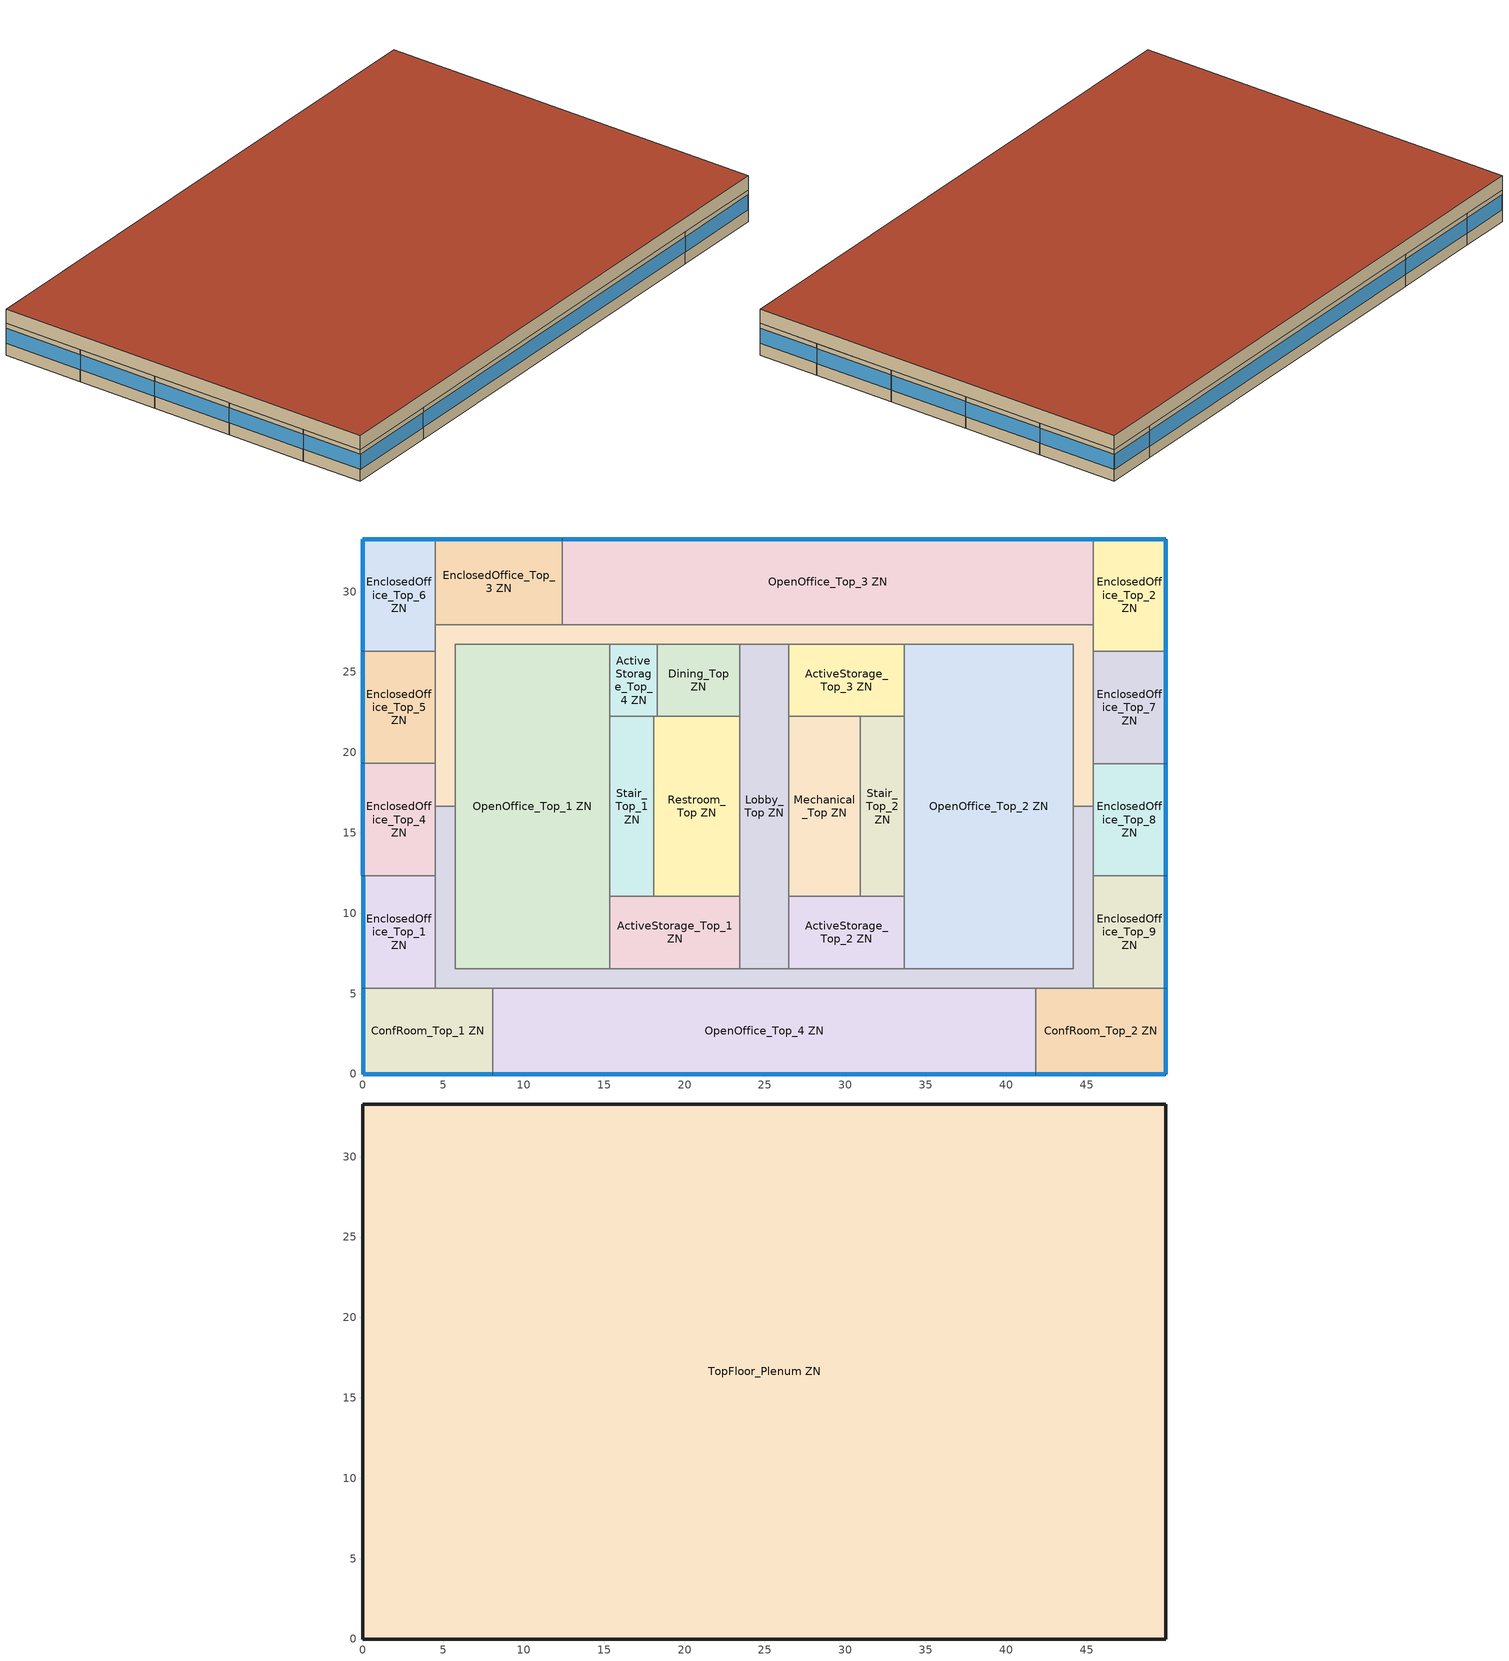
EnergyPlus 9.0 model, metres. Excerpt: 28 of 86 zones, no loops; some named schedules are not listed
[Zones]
ActiveStorage_Top_1 ZN
 floor to MidFloor_Plenum ZN (int_slab_floor): 23.43,11.04 23.43,6.56 15.35,6.56 15.35,11.04 z7.92
 wall to Restroom_Top ZN (int_wall): 23.43,11.04 18.1,11.04 z7.92:10.67
 wall to OpenOffice_Top_1 ZN (int_wall): 15.35,11.04 15.35,6.56 z7.92:10.67
 wall to Corridor_Top_1 ZN (int_wall): 15.35,6.56 23.43,6.56 z7.92:10.67
 wall to Lobby_Top ZN (int_wall): 23.43,6.56 23.43,11.04 z7.92:10.67
 wall to Stair_Top_1 ZN (int_wall): 18.1,11.04 15.35,11.04 z7.92:10.67
 ceiling to TopFloor_Plenum ZN (DropCeiling): 15.35,11.04 15.35,6.56 23.43,6.56 23.43,11.04 z10.67
ActiveStorage_Top_2 ZN
 floor to MidFloor_Plenum ZN (int_slab_floor): 33.67,11.04 33.67,6.56 26.48,6.56 26.48,11.04 z7.92
 wall to Lobby_Top ZN (int_wall): 26.48,11.04 26.48,6.56 z7.92:10.67
 wall to Mechanical_Top ZN (int_wall): 30.93,11.04 26.48,11.04 z7.92:10.67
 wall to Corridor_Top_1 ZN (int_wall): 26.48,6.56 33.67,6.56 z7.92:10.67
 wall to OpenOffice_Top_2 ZN (int_wall): 33.67,6.56 33.67,11.04 z7.92:10.67
 wall to Stair_Top_2 ZN (int_wall): 33.67,11.04 30.93,11.04 z7.92:10.67
 ceiling to TopFloor_Plenum ZN (DropCeiling): 26.48,11.04 26.48,6.56 33.67,6.56 33.67,11.04 z10.67
ActiveStorage_Top_3 ZN
 floor to MidFloor_Plenum ZN (int_slab_floor): 33.67,26.71 33.67,22.23 26.48,22.23 26.48,26.71 z7.92
 wall to Stair_Top_2 ZN (int_wall): 30.93,22.23 33.67,22.23 z7.92:10.67
 wall to Mechanical_Top ZN (int_wall): 26.48,22.23 30.93,22.23 z7.92:10.67
 wall to Lobby_Top ZN (int_wall): 26.48,26.71 26.48,22.23 z7.92:10.67
 wall to Corridor_Top_2 ZN (int_wall): 33.67,26.71 26.48,26.71 z7.92:10.67
 wall to OpenOffice_Top_2 ZN (int_wall): 33.67,22.23 33.67,26.71 z7.92:10.67
 ceiling to TopFloor_Plenum ZN (DropCeiling): 26.48,26.71 26.48,22.23 33.67,22.23 33.67,26.71 z10.67
ActiveStorage_Top_4 ZN
 floor to MidFloor_Plenum ZN (int_slab_floor): 18.31,26.71 18.31,22.23 15.35,22.23 15.35,26.71 z7.92
 wall to Dining_Top ZN (int_wall): 18.31,22.23 18.31,26.71 z7.92:10.67
 wall to Restroom_Top ZN (int_wall): 18.1,22.23 18.31,22.23 z7.92:10.67
 wall to OpenOffice_Top_1 ZN (int_wall): 15.35,26.71 15.35,22.23 z7.92:10.67
 wall to Corridor_Top_2 ZN (int_wall): 18.31,26.71 15.35,26.71 z7.92:10.67
 wall to Stair_Top_1 ZN (int_wall): 15.35,22.23 18.1,22.23 z7.92:10.67
 ceiling to TopFloor_Plenum ZN (DropCeiling): 15.35,26.71 15.35,22.23 18.31,22.23 18.31,26.71 z10.67
ConfRoom_Top_1 ZN
 floor to MidFloor_Plenum ZN (int_slab_floor): 8.07,5.34 8.07,0 0,0 0,5.34 z7.92
 wall outside (nonres_ext_wall): 0,5.34 0,0 8.07,0 z7.92:10.67
 wall to Corridor_Top_1 ZN (int_wall): 8.07,5.34 4.5,5.34 z7.92:10.67
 wall to OpenOffice_Top_4 ZN (int_wall): 8.07,0 8.07,5.34 z7.92:10.67
 wall to EnclosedOffice_Top_1 ZN (int_wall): 4.5,5.34 0,5.34 z7.92:10.67
 window (Window_U_0.57_SHGC_0.39): 0.03,0 8.04,0 z8.95:10.26; 0,5.32 0,0.03 z8.95:10.27
 ceiling to TopFloor_Plenum ZN (DropCeiling): 0,5.34 0,0 8.07,0 8.07,5.34 z10.67
ConfRoom_Top_2 ZN
 floor to MidFloor_Plenum ZN (int_slab_floor): 49.91,5.34 49.91,0 41.84,0 41.84,5.34 z7.92
 wall outside (nonres_ext_wall): 41.84,0 49.91,0 49.91,5.34 z7.92:10.67
 wall to Corridor_Top_1 ZN (int_wall): 45.41,5.34 41.84,5.34 z7.92:10.67
 wall to OpenOffice_Top_4 ZN (int_wall): 41.84,5.34 41.84,0 z7.92:10.67
 wall to EnclosedOffice_Top_9 ZN (int_wall): 49.91,5.34 45.41,5.34 z7.92:10.67
 window (Window_U_0.57_SHGC_0.39): 49.91,0.03 49.91,5.32 z8.95:10.27; 41.87,0 49.89,0 z8.95:10.26
 ceiling to TopFloor_Plenum ZN (DropCeiling): 41.84,5.34 41.84,0 49.91,0 49.91,5.34 z10.67
Corridor_Top_1 ZN
 floor to MidFloor_Plenum ZN (int_slab_floor): 45.41,16.64 45.41,5.34 4.5,5.34 4.5,16.64 5.72,16.64 5.72,6.56 44.19,6.56 44.19,16.64 z7.92
 wall to Lobby_Top ZN (int_wall): 26.48,6.56 23.43,6.56 z7.92:10.67
 wall to OpenOffice_Top_1 ZN (int_wall): 15.35,6.56 5.72,6.56 5.72,16.64 z7.92:10.67
 wall to OpenOffice_Top_4 ZN (int_wall): 8.07,5.34 16.57,5.34 33.34,5.34 41.84,5.34 z7.92:10.67
 wall to Corridor_Top_2 ZN (int_wall): 5.72,16.64 4.5,16.64 / 45.41,16.64 44.19,16.64 z7.92:10.67
 wall to OpenOffice_Top_2 ZN (int_wall): 44.19,16.64 44.19,6.56 33.67,6.56 z7.92:10.67
 wall to EnclosedOffice_Top_9 ZN (int_wall): 45.41,5.34 45.41,12.32 z7.92:10.67
 wall to EnclosedOffice_Top_1 ZN (int_wall): 4.5,16.64 4.5,12.33 4.5,5.34 z7.92:10.67
 wall to EnclosedOffice_Top_8 ZN (int_wall): 45.41,12.32 45.41,16.64 z7.92:10.67
 ceiling to TopFloor_Plenum ZN (DropCeiling): 4.5,16.64 4.5,5.34 45.41,5.34 45.41,16.64 44.19,16.64 44.19,6.56 5.72,6.56 5.72,16.64 z10.67
Corridor_Top_2 ZN
 floor to MidFloor_Plenum ZN (int_slab_floor): 45.41,27.93 45.41,16.64 44.19,16.64 44.19,26.71 5.72,26.71 5.72,16.64 4.5,16.64 4.5,27.93 z7.92
 wall to EnclosedOffice_Top_4 ZN (int_wall): 4.5,27.93 4.5,26.29 4.5,19.32 4.5,16.64 z7.92:10.67
 wall to EnclosedOffice_Top_3 ZN (int_wall): 12.39,27.93 10.08,27.93 4.5,27.93 z7.92:10.67
 wall to EnclosedOffice_Top_8 ZN (int_wall): 45.41,16.64 45.41,19.3 z7.92:10.67
 wall to Dining_Top ZN (int_wall): 18.31,26.71 23.43,26.71 z7.92:10.67
 wall to OpenOffice_Top_2 ZN (int_wall): 33.67,26.71 44.19,26.71 44.19,16.64 z7.92:10.67
 wall to OpenOffice_Top_1 ZN (int_wall): 5.72,16.64 5.72,26.71 15.35,26.71 z7.92:10.67
 wall to Lobby_Top ZN (int_wall): 23.43,26.71 26.48,26.71 z7.92:10.67
 wall to OpenOffice_Top_3 ZN (int_wall): 45.41,27.93 12.39,27.93 z7.92:10.67
 wall to EnclosedOffice_Top_7 ZN (int_wall): 45.41,19.3 45.41,26.28 z7.92:10.67
 wall to EnclosedOffice_Top_2 ZN (int_wall): 45.41,26.28 45.41,27.93 z7.92:10.67
 ceiling to TopFloor_Plenum ZN (DropCeiling): 4.5,27.93 4.5,16.64 5.72,16.64 5.72,26.71 44.19,26.71 44.19,16.64 45.41,16.64 45.41,27.93 z10.67
Dining_Top ZN
 floor to MidFloor_Plenum ZN (int_slab_floor): 23.43,26.71 23.43,22.23 18.31,22.23 18.31,26.71 z7.92
 wall to Restroom_Top ZN (int_wall): 18.31,22.23 23.43,22.23 z7.92:10.67
 wall to Lobby_Top ZN (int_wall): 23.43,22.23 23.43,26.71 z7.92:10.67
 ceiling to TopFloor_Plenum ZN (DropCeiling): 18.31,26.71 18.31,22.23 23.43,22.23 23.43,26.71 z10.67
EnclosedOffice_Top_6 ZN
 floor to MidFloor_Plenum ZN (int_slab_floor): 4.5,33.27 4.5,26.29 0,26.29 0,33.27 z7.92
 wall outside (nonres_ext_wall): 4.5,33.27 0,33.27 0,26.29 z7.92:10.67
 wall to EnclosedOffice_Top_3 ZN (int_wall): 4.5,27.93 4.5,33.27 z7.92:10.67
 wall to EnclosedOffice_Top_5 ZN (int_wall): 0,26.29 4.5,26.29 z7.92:10.67
 window (Window_U_0.57_SHGC_0.39): 4.48,33.27 0.03,33.27 z8.95:10.27; 0,33.25 0,26.32 z8.95:10.26
 ceiling to TopFloor_Plenum ZN (DropCeiling): 0,33.27 0,26.29 4.5,26.29 4.5,33.27 z10.67
EnclosedOffice_Top_4 ZN
 floor to MidFloor_Plenum ZN (int_slab_floor): 4.5,19.31 4.5,12.33 0,12.33 0,19.31 z7.92
 wall outside (nonres_ext_wall): 0,19.31 0,12.33 z7.92:10.67
 wall to EnclosedOffice_Top_5 ZN (int_wall): 4.5,19.31 0,19.31 z7.92:10.67
 wall to EnclosedOffice_Top_1 ZN (int_wall): 0,12.33 4.5,12.33 z7.92:10.67
 window (Window_U_0.57_SHGC_0.39): 0,19.28 0,12.36 z8.95:10.26
 ceiling to TopFloor_Plenum ZN (DropCeiling): 0,19.31 0,12.33 4.5,12.33 4.5,19.31 z10.67
EnclosedOffice_Top_1 ZN
 floor to MidFloor_Plenum ZN (int_slab_floor): 4.5,12.33 4.5,5.34 0,5.34 0,12.33 z7.92
 wall outside (nonres_ext_wall): 0,12.33 0,5.34 z7.92:10.67
 window (Window_U_0.57_SHGC_0.39): 0,12.3 0,5.37 z8.94:10.25
 ceiling to TopFloor_Plenum ZN (DropCeiling): 0,12.33 0,5.34 4.5,5.34 4.5,12.33 z10.67
EnclosedOffice_Top_2 ZN
 floor to MidFloor_Plenum ZN (int_slab_floor): 49.91,33.27 49.91,26.28 45.41,26.28 45.41,33.27 z7.92
 wall outside (nonres_ext_wall): 49.91,26.28 49.91,33.27 45.41,33.27 z7.92:10.67
 wall to OpenOffice_Top_3 ZN (int_wall): 45.41,33.27 45.41,27.93 z7.92:10.67
 wall to EnclosedOffice_Top_7 ZN (int_wall): 45.41,26.28 49.91,26.28 z7.92:10.67
 window (Window_U_0.57_SHGC_0.39): 49.89,33.27 45.43,33.27 z8.95:10.27; 49.91,26.31 49.91,33.23 z8.95:10.26
 ceiling to TopFloor_Plenum ZN (DropCeiling): 45.41,33.27 45.41,26.28 49.91,26.28 49.91,33.27 z10.67
EnclosedOffice_Top_8 ZN
 floor to MidFloor_Plenum ZN (int_slab_floor): 49.91,19.3 49.91,12.32 45.41,12.32 45.41,19.3 z7.92
 wall outside (nonres_ext_wall): 49.91,12.32 49.91,19.3 z7.92:10.67
 wall to EnclosedOffice_Top_9 ZN (int_wall): 45.41,12.32 49.91,12.32 z7.92:10.67
 wall to EnclosedOffice_Top_7 ZN (int_wall): 49.91,19.3 45.41,19.3 z7.92:10.67
 window (Window_U_0.57_SHGC_0.39): 49.91,12.35 49.91,19.27 z8.95:10.26
 ceiling to TopFloor_Plenum ZN (DropCeiling): 45.41,19.3 45.41,12.32 49.91,12.32 49.91,19.3 z10.67
EnclosedOffice_Top_9 ZN
 floor to MidFloor_Plenum ZN (int_slab_floor): 49.91,12.32 49.91,5.34 45.41,5.34 45.41,12.32 z7.92
 wall outside (nonres_ext_wall): 49.91,5.34 49.91,12.32 z7.92:10.67
 window (Window_U_0.57_SHGC_0.39): 49.91,5.37 49.91,12.29 z8.95:10.26
 ceiling to TopFloor_Plenum ZN (DropCeiling): 45.41,12.32 45.41,5.34 49.91,5.34 49.91,12.32 z10.67
EnclosedOffice_Top_3 ZN
 floor to MidFloor_Plenum ZN (int_slab_floor): 12.39,33.27 12.39,27.93 4.5,27.93 4.5,33.27 z7.92
 wall outside (nonres_ext_wall): 12.39,33.27 4.5,33.27 z7.92:10.67
 wall to OpenOffice_Top_3 ZN (int_wall): 12.39,27.93 12.39,33.27 z7.92:10.67
 window (Window_U_0.57_SHGC_0.39): 12.37,33.27 4.53,33.27 z8.95:10.26
 ceiling to TopFloor_Plenum ZN (DropCeiling): 4.5,33.27 4.5,27.93 12.39,27.93 12.39,33.27 z10.67
Lobby_Top ZN
 floor to MidFloor_Plenum ZN (int_slab_floor): 26.48,26.71 26.48,6.56 23.43,6.56 23.43,26.71 z7.92
 wall to Restroom_Top ZN (int_wall): 23.43,22.23 23.43,11.04 z7.92:10.67
 wall to Mechanical_Top ZN (int_wall): 26.48,11.04 26.48,22.23 z7.92:10.67
 ceiling to TopFloor_Plenum ZN (DropCeiling): 23.43,26.71 23.43,6.56 26.48,6.56 26.48,26.71 z10.67
Mechanical_Top ZN
 floor to MidFloor_Plenum ZN (int_slab_floor): 30.93,22.23 30.93,11.04 26.48,11.04 26.48,22.23 z7.92
 wall to Stair_Top_2 ZN (int_wall): 30.93,11.04 30.93,22.23 z7.92:10.67
 ceiling to TopFloor_Plenum ZN (DropCeiling): 26.48,22.23 26.48,11.04 30.93,11.04 30.93,22.23 z10.67
OpenOffice_Top_1 ZN
 floor to MidFloor_Plenum ZN (int_slab_floor): 15.35,26.71 15.35,6.56 5.72,6.56 5.72,26.71 z7.92
 wall to Stair_Top_1 ZN (int_wall): 15.35,11.04 15.35,22.23 z7.92:10.67
 ceiling to TopFloor_Plenum ZN (DropCeiling): 5.72,26.71 5.72,6.56 15.35,6.56 15.35,26.71 z10.67
OpenOffice_Top_2 ZN
 floor to MidFloor_Plenum ZN (int_slab_floor): 44.19,26.71 44.19,6.56 33.67,6.56 33.67,26.71 z7.92
 wall to Stair_Top_2 ZN (int_wall): 33.67,22.23 33.67,11.04 z7.92:10.67
 ceiling to TopFloor_Plenum ZN (DropCeiling): 33.67,26.71 33.67,6.56 44.19,6.56 44.19,26.71 z10.67
OpenOffice_Top_3 ZN
 floor to MidFloor_Plenum ZN (int_slab_floor): 45.41,33.27 45.41,27.93 12.39,27.93 12.39,33.27 z7.92
 wall outside (nonres_ext_wall): 45.41,33.27 12.39,33.27 z7.92:10.67
 window (Window_U_0.57_SHGC_0.39): 45.38,33.27 12.42,33.27 z8.95:10.26
 ceiling to TopFloor_Plenum ZN (DropCeiling): 12.39,33.27 12.39,27.93 45.41,27.93 45.41,33.27 z10.67
OpenOffice_Top_4 ZN
 floor to MidFloor_Plenum ZN (int_slab_floor): 41.84,5.34 41.84,0 8.07,0 8.07,5.34 z7.92
 wall outside (nonres_ext_wall): 8.07,0 41.84,0 z7.92:10.67
 window (Window_U_0.57_SHGC_0.39): 8.09,0 41.82,0 z8.95:10.26
 ceiling to TopFloor_Plenum ZN (DropCeiling): 8.07,5.34 8.07,0 41.84,0 41.84,5.34 z10.67
Restroom_Top ZN
 floor to MidFloor_Plenum ZN (int_slab_floor): 23.43,22.23 23.43,11.04 18.1,11.04 18.1,22.23 z7.92
 wall to Stair_Top_1 ZN (int_wall): 18.1,22.23 18.1,11.04 z7.92:10.67
 ceiling to TopFloor_Plenum ZN (DropCeiling): 18.1,22.23 18.1,11.04 23.43,11.04 23.43,22.23 z10.67
Stair_Top_1 ZN
 floor to MidFloor_Plenum ZN (int_slab_floor): 18.1,22.23 18.1,11.04 15.35,11.04 15.35,22.23 z7.92
 ceiling to TopFloor_Plenum ZN (DropCeiling): 15.35,22.23 15.35,11.04 18.1,11.04 18.1,22.23 z10.67
Stair_Top_2 ZN
 floor to MidFloor_Plenum ZN (int_slab_floor): 33.67,22.23 33.67,11.04 30.93,11.04 30.93,22.23 z7.92
 ceiling to TopFloor_Plenum ZN (DropCeiling): 30.93,22.23 30.93,11.04 33.67,11.04 33.67,22.23 z10.67
EnclosedOffice_Top_5 ZN
 floor to MidFloor_Plenum ZN (int_slab_floor): 4.5,26.29 4.5,19.31 0,19.31 0,26.29 z7.92
 wall outside (nonres_ext_wall): 0,26.29 0,19.31 z7.92:10.67
 window (Window_U_0.57_SHGC_0.39): 0,26.27 0,19.35 z8.95:10.26
 ceiling to TopFloor_Plenum ZN (DropCeiling): 0,26.29 0,19.31 4.5,19.31 4.5,26.29 z10.67
EnclosedOffice_Top_7 ZN
 floor to MidFloor_Plenum ZN (int_slab_floor): 49.91,26.28 49.91,19.3 45.41,19.3 45.41,26.28 z7.92
 wall outside (nonres_ext_wall): 49.91,19.3 49.91,26.28 z7.92:10.67
 window (Window_U_0.57_SHGC_0.39): 49.91,19.33 49.91,26.25 z8.95:10.26
 ceiling to TopFloor_Plenum ZN (DropCeiling): 45.41,26.28 45.41,19.3 49.91,19.3 49.91,26.28 z10.67
TopFloor_Plenum ZN
 wall outside (nonres_ext_wall): 0,33.27 0,0 49.91,0 49.91,33.27 0,33.27 z10.67:11.89
 roof outside (nonres_roof): 0,33.27 0,0 49.91,0 49.91,33.27 z11.89
[Building]
OfficeMedium: North Axis {deg}=0; Terrain=City; Loads Convergence Tolerance Value=0.04; Temperature Convergence Tolerance Value {deltaC}=0.2; Solar Distribution=FullInteriorAndExterior; Maximum Number of Warmup Days=25; Minimum Number of Warmup Days=6
[Site:Location]
Site:Location=Albuquerque.Intl.Sunport_NM_USA WMO=723650; Latitude {N+ S-}=35.04; Longitude {W- E+}=-106.62; Time Zone Relative to GMT {GMT+/-}=-7; Elevation {m}=1620
[SizingPeriod:DesignDay] Day of Month=21; Dry-Bulb Temperature Range Modifier Type=DefaultMultipliers; Humidity Condition Type=Wetbulb; Barometric Pressure {Pa}=83318; Rain {Yes/No}=No; Snow on ground {Yes/No}=No; Daylight Savings Time Indicator=No
Name | Month | Day Type | Maximum Dry-Bulb Temperature {C} | Daily Dry-Bulb Temperature Range {C} | Wetbulb at Maximum Dry-Bulb {C} | Wind Speed {m/s} design conditions vs. traditional 6.71 m/s (15 mph) | Wind Direction {Degrees; N=0, S=180} | Solar Model Indicator | Clearness {0.0 to 1.1} | Wind Speed {m/s} design conditions vs. traditional 3.35 m/s (7mph) | ASHRAE Clear Sky Optical Depth for Beam Irradiance (taub) | ASHRAE Clear Sky Optical Depth for Diffuse Irradiance (taud)
Albuquerque.Intl.Sunport_NM_USA Ann Htg 99.6% Condns DB | 12 | WinterDesignDay | -7.9 | 0 | -7.9 | 3.2 | 0 | ASHRAEClearSky | 0
Albuquerque.Intl.Sunport_NM_USA Ann Clg .4% Condns DB=>MWB | 7 | SummerDesignDay | 35.1 | 13.5 | 15.7 |  | 220 | ASHRAETau |  | 4.4 | 0.463 | 1.887
[Site:WaterMainsTemperature]
Calculation Method=Correlation; Annual average outdoor air temperature {C}=13.6333; Maximum difference in monthly average outdoor air temperatures {C}=23.5
[Site:GroundTemperature:FCfactorMethod]
January Ground Temperature {C}=13.7; February Ground Temperature {C}=7; March Ground Temperature {C}=2.1; April Ground Temperature {C}=2.6; May Ground Temperature {C}=4.3; June Ground Temperature {C}=8.8; July Ground Temperature {C}=13.9; August Ground Temperature {C}=17.8; September Ground Temperature {C}=23.2; October Ground Temperature {C}=25.6; November Ground Temperature {C}=24.1; December Ground Temperature {C}=20.5
[Material:NoMass]
CP02 CARPET PAD: VeryRough, 0.21648, 0.9, 0.7, 0.8
Nonres_Roof_Insulation: MediumSmooth, 2.59864, 0.9, 0.7, 0.7
Nonres_Exterior_Wall_Insulation: MediumSmooth, 1.03652, 0.9, 0.7, 0.7
[Construction]
InteriorFurnishings: Std Wood 6inch
DropCeiling: AC02 Acoustic Ceiling
int_wall: G01 13mm gypsum board, G01 13mm gypsum board
int_slab_floor: 100mm Normalweight concrete floor, CP02 CARPET PAD
nonres_roof: F13 Built-up roofing, Nonres_Roof_Insulation, F08 Metal surface
nonres_ext_wall: F07 25mm stucco, G01 16mm gypsum board, Nonres_Exterior_Wall_Insulation, G01 16mm gypsum board
Window_U_0.57_SHGC_0.39: Glazing Layer
[Material]
Name | Roughness | Thickness {m} | Conductivity {W/m-K} | Density {kg/m3} | Specific Heat {J/kg-K} | Thermal Absorptance | Solar Absorptance | Visible Absorptance | Absorptance:Thermal | Absorptance:Solar | Absorptance:Visible
Std Wood 6inch | MediumSmooth | 0.15 | 0.12 | 540 | 1210 | 0.9 | 0.7 | 0.7
AC02 Acoustic Ceiling | MediumSmooth | 0.0127 | 0.057 | 288 | 1339 | 0.9 | 0.7 | 0.2
F07 25mm stucco | Smooth | 0.0254 | 0.72 | 1856 | 840 | 0.9 | 0.7 | 0.7
F08 Metal surface | Smooth | 0.0008 | 45.28 | 7824 | 500
F13 Built-up roofing | Rough | 0.0095 | 0.16 | 1120 | 1460 |  |  |  | 0.9 | 0.7
G01 13mm gypsum board | Smooth | 0.0127 | 0.16 | 800 | 1090 |  |  |  | 0.9 | 0.7 | 0.5
G01 16mm gypsum board | MediumSmooth | 0.0159 | 0.16 | 800 | 1090
100mm Normalweight concrete floor | MediumRough | 0.1016 | 2.31 | 2322 | 832
[WindowMaterial:SimpleGlazingSystem]
Glazing Layer: U-Factor {W/m2-K}=3.23661; Solar Heat Gain Coefficient=0.39; Visible Transmittance=0.39
[Zone]
ActiveStorage_Top_1 ZN; ActiveStorage_Top_2 ZN; ActiveStorage_Top_3 ZN; ActiveStorage_Top_4 ZN; ConfRoom_Top_1 ZN; ConfRoom_Top_2 ZN; Corridor_Top_1 ZN; Corridor_Top_2 ZN; Dining_Top ZN; EnclosedOffice_Top_1 ZN; EnclosedOffice_Top_2 ZN; EnclosedOffice_Top_3 ZN; Lobby_Top ZN; Mechanical_Top ZN; OpenOffice_Top_1 ZN; OpenOffice_Top_2 ZN; OpenOffice_Top_3 ZN; OpenOffice_Top_4 ZN; Restroom_Top ZN; Stair_Top_1 ZN; Stair_Top_2 ZN: 
TopFloor_Plenum ZN: Part of Total Floor Area=No
EnclosedOffice_Top_6 ZN; EnclosedOffice_Top_5 ZN; EnclosedOffice_Top_4 ZN; EnclosedOffice_Top_9 ZN; EnclosedOffice_Top_8 ZN; EnclosedOffice_Top_7 ZN: Multiplier=1
[InternalMass] Construction=InteriorFurnishings
Name | Zone | Surface Area {m2}
ActiveStorage_Top_1 Mass | ActiveStorage_Top_1 ZN | 72.3705
ActiveStorage_Top_2 Mass | ActiveStorage_Top_2 ZN | 64.4479
ActiveStorage_Top_3 Mass | ActiveStorage_Top_3 ZN | 64.4479
ActiveStorage_Top_4 Mass | ActiveStorage_Top_4 ZN | 26.4846
ConfRoom_Top_1 Mass | ConfRoom_Top_1 ZN | 86.211
ConfRoom_Top_2 Mass | ConfRoom_Top_2 ZN | 86.211
Corridor_Top_1 Mass | Corridor_Top_1 ZN | 148.881
Corridor_Top_2 Mass | Corridor_Top_2 ZN | 148.881
Dining_Top Mass | Dining_Top ZN | 45.8859
EnclosedOffice_Top_1 Mass | EnclosedOffice_Top_1 ZN | 62.8993
EnclosedOffice_Top_2 Mass | EnclosedOffice_Top_2 ZN | 62.8993
EnclosedOffice_Top_3 Mass | EnclosedOffice_Top_3 ZN | 84.2524
Lobby_Top Mass | Lobby_Top ZN | 122.855
Mechanical_Top Mass | Mechanical_Top ZN | 99.6165
OpenOffice_Top_1 Mass | OpenOffice_Top_1 ZN | 388.208
OpenOffice_Top_2 Mass | OpenOffice_Top_2 ZN | 423.848
OpenOffice_Top_3 Mass | OpenOffice_Top_3 ZN | 352.626
OpenOffice_Top_4 Mass | OpenOffice_Top_4 ZN | 360.821
Restroom_Top Mass | Restroom_Top ZN | 119.412
Stair_Top_1 Mass | Stair_Top_1 ZN | 61.4118
Stair_Top_2 Mass | Stair_Top_2 ZN | 61.4118
EnclosedOffice_Top_4 Mass | EnclosedOffice_Top_4 ZN | 62.8993
EnclosedOffice_Top_5 Mass | EnclosedOffice_Top_5 ZN | 62.8993
EnclosedOffice_Top_6 Mass | EnclosedOffice_Top_6 ZN | 62.8993
EnclosedOffice_Top_7 Mass | EnclosedOffice_Top_7 ZN | 62.8993
EnclosedOffice_Top_8 Mass | EnclosedOffice_Top_8 ZN | 62.8993
EnclosedOffice_Top_9 Mass | EnclosedOffice_Top_9 ZN | 62.8993
[People]
EnclosedOffice_Top_1 ZN People: EnclosedOffice_Top_1 ZN, EnclosedOffice_Top_1 ZN Occupancy Schedule, People, 2, 0.3, AUTOCALCULATE, ACTIVITY_SCH, No, ZoneAveraged, WORK_EFF_SCH, CLOTHING_SCH, CLOTHING_SCH, AIR_VELO_SCH
EnclosedOffice_Top_2 ZN People: EnclosedOffice_Top_2 ZN, EnclosedOffice_Top_2 ZN Occupancy Schedule, People, 2, 0.3, AUTOCALCULATE, ACTIVITY_SCH, No, ZoneAveraged, WORK_EFF_SCH, CLOTHING_SCH, CLOTHING_SCH, AIR_VELO_SCH
EnclosedOffice_Top_3 ZN People: EnclosedOffice_Top_3 ZN, EnclosedOffice_Top_3 ZN Occupancy Schedule, People, 2, 0.3, AUTOCALCULATE, ACTIVITY_SCH, No, ZoneAveraged, WORK_EFF_SCH, CLOTHING_SCH, CLOTHING_SCH, AIR_VELO_SCH
EnclosedOffice_Top_4 ZN People: EnclosedOffice_Top_4 ZN, EnclosedOffice_Top_4 ZN Occupancy Schedule, People, 2, 0.3, AUTOCALCULATE, ACTIVITY_SCH, No, ZoneAveraged, WORK_EFF_SCH, CLOTHING_SCH, CLOTHING_SCH, AIR_VELO_SCH
EnclosedOffice_Top_5 ZN People: EnclosedOffice_Top_5 ZN, EnclosedOffice_Top_5 ZN Occupancy Schedule, People, 2, 0.3, AUTOCALCULATE, ACTIVITY_SCH, No, ZoneAveraged, WORK_EFF_SCH, CLOTHING_SCH, CLOTHING_SCH, AIR_VELO_SCH
EnclosedOffice_Top_6 ZN People: EnclosedOffice_Top_6 ZN, EnclosedOffice_Top_6 ZN Occupancy Schedule, People, 2, 0.3, AUTOCALCULATE, ACTIVITY_SCH, No, ZoneAveraged, WORK_EFF_SCH, CLOTHING_SCH, CLOTHING_SCH, AIR_VELO_SCH
EnclosedOffice_Top_7 ZN People: EnclosedOffice_Top_7 ZN, EnclosedOffice_Top_7 ZN Occupancy Schedule, People, 2, 0.3, AUTOCALCULATE, ACTIVITY_SCH, No, ZoneAveraged, WORK_EFF_SCH, CLOTHING_SCH, CLOTHING_SCH, AIR_VELO_SCH
EnclosedOffice_Top_8 ZN People: EnclosedOffice_Top_8 ZN, EnclosedOffice_Top_8 ZN Occupancy Schedule, People, 2, 0.3, AUTOCALCULATE, ACTIVITY_SCH, No, ZoneAveraged, WORK_EFF_SCH, CLOTHING_SCH, CLOTHING_SCH, AIR_VELO_SCH
EnclosedOffice_Top_9 ZN People: EnclosedOffice_Top_9 ZN, EnclosedOffice_Top_9 ZN Occupancy Schedule, People, 2, 0.3, AUTOCALCULATE, ACTIVITY_SCH, No, ZoneAveraged, WORK_EFF_SCH, CLOTHING_SCH, CLOTHING_SCH, AIR_VELO_SCH
ConfRoom_Top_1 ZN People: ConfRoom_Top_1 ZN, ConfRoom_Top_1 ZN Occupancy Schedule, People, 23, 0.3, AUTOCALCULATE, ACTIVITY_SCH, No, ZoneAveraged, WORK_EFF_SCH, CLOTHING_SCH, CLOTHING_SCH, AIR_VELO_SCH
ConfRoom_Top_2 ZN People: ConfRoom_Top_2 ZN, ConfRoom_Top_2 ZN Occupancy Schedule, People, 23, 0.3, AUTOCALCULATE, ACTIVITY_SCH, No, ZoneAveraged, WORK_EFF_SCH, CLOTHING_SCH, CLOTHING_SCH, AIR_VELO_SCH
Dining_Top ZN People: Dining_Top ZN, Dining_Top ZN Occupancy Schedule, People, 12, 0.3, AUTOCALCULATE, ACTIVITY_SCH, No, ZoneAveraged, WORK_EFF_SCH, CLOTHING_SCH, CLOTHING_SCH, AIR_VELO_SCH
Lobby_Top ZN People: Lobby_Top ZN, Lobby_Top ZN Occupancy Schedule, People, 7, 0.3, AUTOCALCULATE, ACTIVITY_SCH, No, ZoneAveraged, WORK_EFF_SCH, CLOTHING_SCH, CLOTHING_SCH, AIR_VELO_SCH
OpenOffice_Top_1 ZN People: OpenOffice_Top_1 ZN, OpenOffice_Top_1 ZN Occupancy Schedule, People, 10, 0.3, AUTOCALCULATE, ACTIVITY_SCH, No, ZoneAveraged, WORK_EFF_SCH, CLOTHING_SCH, CLOTHING_SCH, AIR_VELO_SCH
OpenOffice_Top_2 ZN People: OpenOffice_Top_2 ZN, OpenOffice_Top_2 ZN Occupancy Schedule, People, 11, 0.3, AUTOCALCULATE, ACTIVITY_SCH, No, ZoneAveraged, WORK_EFF_SCH, CLOTHING_SCH, CLOTHING_SCH, AIR_VELO_SCH
OpenOffice_Top_3 ZN People: OpenOffice_Top_3 ZN, OpenOffice_Top_3 ZN Occupancy Schedule, People, 9, 0.3, AUTOCALCULATE, ACTIVITY_SCH, No, ZoneAveraged, WORK_EFF_SCH, CLOTHING_SCH, CLOTHING_SCH, AIR_VELO_SCH
OpenOffice_Top_4 ZN People: OpenOffice_Top_4 ZN, OpenOffice_Top_4 ZN Occupancy Schedule, People, 10, 0.3, AUTOCALCULATE, ACTIVITY_SCH, No, ZoneAveraged, WORK_EFF_SCH, CLOTHING_SCH, CLOTHING_SCH, AIR_VELO_SCH
[Lights] Schedule=BLDG_LIGHT_SCH; Design Level Calculation Method=Watts/Area; Watts per Zone Floor Area {W/m2}=10.7639; Return Air Fraction=0; Fraction Radiant=0.7; Fraction Visible=0.2; Fraction Replaceable=1; Return Air Fraction Calculated from Plenum Temperature=No
Name | Zone or ZoneList
ActiveStorage_Top_1 ZN_Lights | ActiveStorage_Top_1 ZN
ActiveStorage_Top_2 ZN_Lights | ActiveStorage_Top_2 ZN
ActiveStorage_Top_3 ZN_Lights | ActiveStorage_Top_3 ZN
ActiveStorage_Top_4 ZN_Lights | ActiveStorage_Top_4 ZN
ConfRoom_Top_1 ZN_Lights | ConfRoom_Top_1 ZN
ConfRoom_Top_2 ZN_Lights | ConfRoom_Top_2 ZN
Corridor_Top_1 ZN_Lights | Corridor_Top_1 ZN
Corridor_Top_2 ZN_Lights | Corridor_Top_2 ZN
Dining_Top ZN_Lights | Dining_Top ZN
EnclosedOffice_Top_1 ZN_Lights | EnclosedOffice_Top_1 ZN
EnclosedOffice_Top_2 ZN_Lights | EnclosedOffice_Top_2 ZN
EnclosedOffice_Top_3 ZN_Lights | EnclosedOffice_Top_3 ZN
Lobby_Top ZN_Lights | Lobby_Top ZN
Mechanical_Top ZN_Lights | Mechanical_Top ZN
OpenOffice_Top_1 ZN_Lights | OpenOffice_Top_1 ZN
OpenOffice_Top_2 ZN_Lights | OpenOffice_Top_2 ZN
OpenOffice_Top_3 ZN_Lights | OpenOffice_Top_3 ZN
OpenOffice_Top_4 ZN_Lights | OpenOffice_Top_4 ZN
Restroom_Top ZN_Lights | Restroom_Top ZN
Stair_Top_1 ZN_Lights | Stair_Top_1 ZN
Stair_Top_2 ZN_Lights | Stair_Top_2 ZN
EnclosedOffice_Top_6 ZN_Lights | EnclosedOffice_Top_6 ZN
EnclosedOffice_Top_5 ZN_Lights | EnclosedOffice_Top_5 ZN
EnclosedOffice_Top_4 ZN_Lights | EnclosedOffice_Top_4 ZN
EnclosedOffice_Top_9 ZN_Lights | EnclosedOffice_Top_9 ZN
EnclosedOffice_Top_8 ZN_Lights | EnclosedOffice_Top_8 ZN
EnclosedOffice_Top_7 ZN_Lights | EnclosedOffice_Top_7 ZN
[ZoneInfiltration:DesignFlowRate] Design Flow Rate Calculation Method=Flow/ExteriorArea; Constant Term Coefficient=0; Temperature Term Coefficient=0; Velocity Term Coefficient=0.224; Velocity Squared Term Coefficient=0
Name | Zone or ZoneList | Schedule | Flow per Exterior Surface Area {m3/s-m2}
ConfRoom_Top_1 Infiltration | ConfRoom_Top_1 ZN | INFIL_SCH_PNNL | 0.00102413
ConfRoom_Top_2 Infiltration | ConfRoom_Top_2 ZN | INFIL_SCH_PNNL | 0.00102413
EnclosedOffice_Top_1 Infiltration | EnclosedOffice_Top_1 ZN | INFIL_SCH_PNNL | 0.00102413
EnclosedOffice_Top_2 Infiltration | EnclosedOffice_Top_2 ZN | INFIL_SCH_PNNL | 0.00102413
EnclosedOffice_Top_3 Infiltration | EnclosedOffice_Top_3 ZN | INFIL_SCH_PNNL | 0.00102413
OpenOffice_Top_3 Infiltration | OpenOffice_Top_3 ZN | INFIL_SCH_PNNL | 0.00102413
OpenOffice_Top_4 Infiltration | OpenOffice_Top_4 ZN | INFIL_SCH_PNNL | 0.00102413
TopFloor_Plenum Infiltration | TopFloor_Plenum ZN | ALWAYS_ON | 6.19256e-05
EnclosedOffice_Top_4 Infiltration | EnclosedOffice_Top_4 ZN | INFIL_SCH_PNNL | 0.00102413
EnclosedOffice_Top_5 Infiltration | EnclosedOffice_Top_5 ZN | INFIL_SCH_PNNL | 0.00102413
EnclosedOffice_Top_6 Infiltration | EnclosedOffice_Top_6 ZN | INFIL_SCH_PNNL | 0.00102413
EnclosedOffice_Top_7 Infiltration | EnclosedOffice_Top_7 ZN | INFIL_SCH_PNNL | 0.00102413
EnclosedOffice_Top_8 Infiltration | EnclosedOffice_Top_8 ZN | INFIL_SCH_PNNL | 0.00102413
EnclosedOffice_Top_9 Infiltration | EnclosedOffice_Top_9 ZN | INFIL_SCH_PNNL | 0.00102413
[Exterior:Lights]
Exterior_Lights: Schedule=Exterior_Lgt_ALWAYS_ON; Design Level {W}=14338.2; Control Option=AstronomicalClock
[AirLoopHVAC:ReturnPlenum]
TopFloor_Return_Plenum: Zone=TopFloor_Plenum ZN
[Schedule:Compact]
EnclosedOffice_Top_1 ZN Occupancy Schedule: Through: 12/31, For: Monday, Until: 07:00, 0, Until: 07:20, 0, Until: 07:40, 0, Until: 08:00, 0, Until: 08:20, 1, Until: 08:40, 1, Until: 09:00, 0.5, Until: 09:20, 0.5, Until: 09:40, 0.5, Until: 10:00, 0.5, Until: 10:20, 1, Until: 10:40, 1, Until: 11:00, 0.5, Until: 11:20, 0.5, Until: 11:40, 0.5, Until: 12:00, 0.5, Until: 12:20, 0.5, Until: 12:40, 0, Until: 13:00, 0, Until: 13:20, 0.5, Until: 13:40, 0, Until: 14:00, 0.5, Until: 14:20, 0.5, Until: 14:40, 0.5, Until: 15:00, 0.5, Until: 15:20, 1, Until: 15:40, 1, Until: 16:00, 1, Until: 16:20, 1, Until: 16:40, 0.5, Until: 17:00, 0.5, Until: 17:20, 0.5, Until: 17:40, 1, Until: 18:00, 1, Until: 18:20, 0.5, Until: 18:40, 0, Until: 19:00, 0, Until: 19:20, 0, Until: 19:40, 0, Until: 20:00, 0, Until: 20:20, 0, Until: 20:40, 0, Until: 21:00, 0, Until: 24:00, 0, For: Tuesday, Until: 07:00, 0, Until: 07:20, 0, Until: 07:40, 0, Until: 08:00, 0, Until: 08:20, 0, Until: 08:40, 1, Until: 09:00, 1, Until: 09:20, 1, Until: 09:40, 1, Until: 10:00, 1, Until: 10:20, 1, Until: 10:40, 0.5, Until: 11:00, 0.5, Until: 11:20, 1, Until: 11:40, 1, Until: 12:00, 1, Until: 12:20, 1, Until: 12:40, 1, Until: 13:00, 0.5, Until: 13:20, 0, Until: 13:40, 0, Until: 14:00, 0, Until: 14:20, 0.5, Until: 14:40, 0.5, Until: 15:00, 0.5, Until: 15:20, 0.5, Until: 15:40, 0.5, Until: 16:00, 0, Until: 16:20, 0.5, Until: 16:40, 1, Until: 17:00, 1, Until: 17:20, 1, Until: 17:40, 1, Until: 18:00, 0.5, Until: 18:20, 0.5, Until: 18:40, 0.5, Until: 19:00, 0, Until: 19:20, 0, Until: 19:40, 0, Until: 20:00, 0, Until: 20:20, 0, Until: 20:40, 0, Until: 21:00, 0, Until: 24:00, 0, For: Wednesday, Until: 07:00, 0, Until: 07:20, 0, Until: 07:40, 0, Until: 08:00, 0.5, Until: 08:20, 0.5, Until: 08:40, 1, Until: 09:00, 1, Until: 09:20, 1, Until: 09:40, 1, Until: 10:00, 1, Until: 10:20, 1, Until: 10:40, 1, Until: 11:00, 1, Until: 11:20, 1, Until: 11:40, 1, Until: 12:00, 1, Until: 12:20, 1, Until: 12:40, 0.5, Until: 13:00, 0, Until: 13:20, 0, Until: 13:40, 0, Until: 14:00, 0.5, Until: 14:20, 0.5, Until: 14:40, 0.5, Until: 15:00, 0.5, Until: 15:20, 0.5, Until: 15:40, 1, Until: 16:00, 1, Until: 16:20, 1, Until: 16:40, 1, Until: 17:00, 1, Until: 17:20, 1, Until: 17:40, 0.5, Until: 18:00, 0.5, Until: 18:20, 0, Until: 18:40, 0, Until: 19:00, 0, Until: 19:20, 0, Until: 19:40, 0, Until: 20:00, 0, Until: 20:20, 0, Until: 20:40, 0, Until: 21:00, 0, Until: 24:00, 0, For: Thursday, Until: 07:00, 0, Until: 07:20, 0, Until: 07:40, 0.5, Until: 08:00, 0, Until: 08:20, 0.5, Until: 08:40, 0.5, Until: 09:00, 0, Until: 09:20, 0.5, Until: 09:40, 0.5, Until: 10:00, 0.5, Until: 10:20, 1, Until: 10:40, 1, Until: 11:00, 1, Until: 11:20, 1, Until: 11:40, 1, Until: 12:00, 1, Until: 12:20, 0.5, Until: 12:40, 0, Until: 13:00, 0, Until: 13:20, 0.5, Until: 13:40, 0, Until: 14:00, 0.5, Until: 14:20, 0.5, Until: 14:40, 0.5, Until: 15:00, 0.5, Until: 15:20, 1, Until: 15:40, 1, Until: 16:00, 1, Until: 16:20, 1, Until: 16:40, 0.5, Until: 17:00, 0.5, Until: 17:20, 0.5, Until: 17:40, 1, Until: 18:00, 0.5, Until: 18:20, 0.5, Until: 18:40, 0, Until: 19:00, 0, Until: 19:20, 0, Until: 19:40, 0, Until: 20:00, 0, Until: 20:20, 0, Until: 20:40, 0, Until: 21:00, 0, Until: 24:00, 0, For: Friday, Until: 07:00, 0, Until: 07:20, 0, Until: 07:40, 0, Until: 08:00, 0, Until: 08:20, 0.5, Until: 08:40, 0.5, Until: 09:00, 0.5, Until: 09:20, 0.5, Until: 09:40, 0.5, Until: 10:00, 0.5, Until: 10:20, 0.5, Until: 10:40, 0.5, Until: 11:00, 0.5, Until: 11:20, 0.5, Until: 11:40, 0.5, Until: 12:00, 0.5, Until: 12:20, 0.5, Until: 12:40, 0.5, Until: 13:00, 0.5, Until: 13:20, 0.5, Until: 13:40, 0, Until: 14:00, 0, Until: 14:20, 0, Until: 14:40, 0.5, Until: 15:00, 0.5, Until: 15:20, 0.5, Until: 15:40, 0.5, Until: 16:00, 0.5, Until: 16:20, 0.5, Until: 16:40, 0.5, Until: 17:00, 0.5, Until: 17:20, 0.5, Until: 17:40, 0.5, Until: 18:00, 0, Until: 18:20, 0, Until: 18:40, 0.5, Until: 19:00, 0, Until: 19:20, 0, Until: 19:40, 0, Until: 20:00, 0, Until: 20:20, 0, Until: 20:40, 0, Until: 21:00, 0, Until: 24:00, 0, For: Saturday, Until: 07:00, 0, Until: 07:20, 0, Until: 07:40, 0, Until: 08:00, 0, Until: 08:20, 0, Until: 08:40, 0, Until: 09:00, 0, Until: 09:20, 0, Until: 09:40, 0, Until: 10:00, 0, Until: 10:20, 0, Until: 10:40, 0, Until: 11:00, 0, Until: 11:20, 0, Until: 11:40, 0, Until: 12:00, 0, Until: 12:20, 0, Until: 12:40, 0, Until: 13:00, 0, Until: 13:20, 0, Until: 13:40, 0, Until: 14:00, 0, Until: 14:20, 0, Until: 14:40, 0, Until: 15:00, 0, Until: 15:20, 0, Until: 15:40, 0, Until: 16:00, 0, Until: 24:00, 0, For: Sunday WinterDesignDay Holiday CustomDay1 CustomDay2, Until: 24:00, 0, For: SummerDesignDay, Until: 06:00, 0, Until: 22:00, 1, Until: 24:00, 0.05
EnclosedOffice_Top_2 ZN Occupancy Schedule: Through: 12/31, For: Monday, Until: 07:00, 0, Until: 07:20, 0, Until: 07:40, 0, Until: 08:00, 0, Until: 08:20, 1, Until: 08:40, 1, Until: 09:00, 1, Until: 09:20, 1, Until: 09:40, 1, Until: 10:00, 1, Until: 10:20, 1, Until: 10:40, 0.5, Until: 11:00, 0.5, Until: 11:20, 0.5, Until: 11:40, 1, Until: 12:00, 1, Until: 12:20, 1, Until: 12:40, 1, Until: 13:00, 1, Until: 13:20, 0.5, Until: 13:40, 0, Until: 14:00, 0, Until: 14:20, 0.5, Until: 14:40, 1, Until: 15:00, 0.5, Until: 15:20, 0.5, Until: 15:40, 1, Until: 16:00, 1, Until: 16:20, 1, Until: 16:40, 1, Until: 17:00, 0.5, Until: 17:20, 0.5, Until: 17:40, 0.5, Until: 18:00, 0, Until: 18:20, 0.5, Until: 18:40, 0, Until: 19:00, 0, Until: 19:20, 0, Until: 19:40, 0, Until: 20:00, 0, Until: 20:20, 0, Until: 20:40, 0, Until: 21:00, 0, Until: 24:00, 0, For: Tuesday, Until: 07:00, 0, Until: 07:20, 0, Until: 07:40, 0, Until: 08:00, 0, Until: 08:20, 0.5, Until: 08:40, 0.5, Until: 09:00, 1, Until: 09:20, 1, Until: 09:40, 1, Until: 10:00, 0.5, Until: 10:20, 0.5, Until: 10:40, 1, Until: 11:00, 1, Until: 11:20, 1, Until: 11:40, 1, Until: 12:00, 1, Until: 12:20, 1, Until: 12:40, 0.5, Until: 13:00, 0.5, Until: 13:20, 0, Until: 13:40, 0, Until: 14:00, 0.5, Until: 14:20, 1, Until: 14:40, 0.5, Until: 15:00, 0.5, Until: 15:20, 1, Until: 15:40, 1, Until: 16:00, 1, Until: 16:20, 1, Until: 16:40, 1, Until: 17:00, 1, Until: 17:20, 1, Until: 17:40, 1, Until: 18:00, 1, Until: 18:20, 0.5, Until: 18:40, 0, Until: 19:00, 0, Until: 19:20, 0, Until: 19:40, 0, Until: 20:00, 0, Until: 20:20, 0, Until: 20:40, 0, Until: 21:00, 0, Until: 24:00, 0, For: Wednesday, Until: 07:00, 0, Until: 07:20, 0, Until: 07:40, 0, Until: 08:00, 0, Until: 08:20, 1, Until: 08:40, 0.5, Until: 09:00, 0.5, Until: 09:20, 0.5, Until: 09:40, 0.5, Until: 10:00, 0.5, Until: 10:20, 0.5, Until: 10:40, 1, Until: 11:00, 0.5, Until: 11:20, 0.5, Until: 11:40, 0.5, Until: 12:00, 0.5, Until: 12:20, 0.5, Until: 12:40, 1, Until: 13:00, 1, Until: 13:20, 0, Until: 13:40, 0, Until: 14:00, 0, Until: 14:20, 1, Until: 14:40, 1, Until: 15:00, 1, Until: 15:20, 1, Until: 15:40, 1, Until: 16:00, 1, Until: 16:20, 1, Until: 16:40, 0.5, Until: 17:00, 0.5, Until: 17:20, 0.5, Until: 17:40, 1, Until: 18:00, 1, Until: 18:20, 1, Until: 18:40, 0, Until: 19:00, 0, Until: 19:20, 0, Until: 19:40, 0, Until: 20:00, 0, Until: 20:20, 0, Until: 20:40, 0, Until: 21:00, 0, Until: 24:00, 0, For: Thursday, Until: 07:00, 0, Until: 07:20, 0, Until: 07:40, 0, Until: 08:00, 0, Until: 08:20, 0, Until: 08:40, 0.5, Until: 09:00, 0.5, Until: 09:20, 1, Until: 09:40, 1, Until: 10:00, 1, Until: 10:20, 1, Until: 10:40, 1, Until: 11:00, 1, Until: 11:20, 1, Until: 11:40, 1, Until: 12:00, 1, Until: 12:20, 1, Until: 12:40, 1, Until: 13:00, 0.5, Until: 13:20, 0, Until: 13:40, 0, Until: 14:00, 0.5, Until: 14:20, 1, Until: 14:40, 1, Until: 15:00, 1, Until: 15:20, 1, Until: 15:40, 1, Until: 16:00, 1, Until: 16:20, 1, Until: 16:40, 1, Until: 17:00, 1, Until: 17:20, 1, Until: 17:40, 1, Until: 18:00, 0, Until: 18:20, 0, Until: 18:40, 0, Until: 19:00, 0, Until: 19:20, 0, Until: 19:40, 0, Until: 20:00, 0, Until: 20:20, 0, Until: 20:40, 0, Until: 21:00, 0, Until: 24:00, 0, For: Friday, Until: 07:00, 0, Until: 07:20, 0, Until: 07:40, 0, Until: 08:00, 0, Until: 08:20, 0.5, Until: 08:40, 0.5, Until: 09:00, 0.5, Until: 09:20, 0.5, Until: 09:40, 0.5, Until: 10:00, 0.5, Until: 10:20, 0.5, Until: 10:40, 0.5, Until: 11:00, 0.5, Until: 11:20, 0.5, Until: 11:40, 0, Until: 12:00, 0, Until: 12:20, 0, Until: 12:40, 0, Until: 13:00, 0, Until: 13:20, 0.5, Until: 13:40, 0, Until: 14:00, 0, Until: 14:20, 0, Until: 14:40, 0.5, Until: 15:00, 0.5, Until: 15:20, 0.5, Until: 15:40, 0.5, Until: 16:00, 0.5, Until: 16:20, 0.5, Until: 16:40, 0.5, Until: 17:00, 0, Until: 17:20, 0, Until: 17:40, 0, Until: 18:00, 0, Until: 18:20, 0.5, Until: 18:40, 0, Until: 19:00, 0, Until: 19:20, 0, Until: 19:40, 0, Until: 20:00, 0, Until: 20:20, 0, Until: 20:40, 0, Until: 21:00, 0, Until: 24:00, 0, For: Saturday, Until: 07:00, 0, Until: 07:20, 0, Until: 07:40, 0, Until: 08:00, 0, Until: 08:20, 0, Until: 08:40, 0.5, Until: 09:00, 0.5, Until: 09:20, 0.5, Until: 09:40, 0.5, Until: 10:00, 0.5, Until: 10:20, 0.5, Until: 10:40, 0.5, Until: 11:00, 0.5, Until: 11:20, 0.5, Until: 11:40, 0, Until: 12:00, 0, Until: 12:20, 0, Until: 12:40, 0, Until: 13:00, 0, Until: 13:20, 0.5, Until: 13:40, 0, Until: 14:00, 0, Until: 14:20, 0, Until: 14:40, 0, Until: 15:00, 0, Until: 15:20, 0, Until: 15:40, 0, Until: 16:00, 0, Until: 24:00, 0, For: Sunday WinterDesignDay Holiday CustomDay1 CustomDay2, Until: 24:00, 0, For: SummerDesignDay, Until: 06:00, 0, Until: 22:00, 1, Until: 24:00, 0.05
EnclosedOffice_Top_3 ZN Occupancy Schedule: Through: 12/31, For: Monday, Until: 07:00, 0, Until: 07:20, 0, Until: 07:40, 0, Until: 08:00, 0, Until: 08:20, 1, Until: 08:40, 1, Until: 09:00, 1, Until: 09:20, 1, Until: 09:40, 1, Until: 10:00, 0, Until: 10:20, 0, Until: 10:40, 0, Until: 11:00, 0, Until: 11:20, 1, Until: 11:40, 0, Until: 12:00, 0, Until: 12:20, 0, Until: 12:40, 0.5, Until: 13:00, 0, Until: 13:20, 0.5, Until: 13:40, 0, Until: 14:00, 0, Until: 14:20, 1, Until: 14:40, 1, Until: 15:00, 1, Until: 15:20, 1, Until: 15:40, 1, Until: 16:00, 1, Until: 16:20, 1, Until: 16:40, 1, Until: 17:00, 1, Until: 17:20, 1, Until: 17:40, 1, Until: 18:00, 1, Until: 18:20, 0.5, Until: 18:40, 0.5, Until: 19:00, 0.5, Until: 19:20, 0, Until: 19:40, 0, Until: 20:00, 0, Until: 20:20, 0, Until: 20:40, 0, Until: 21:00, 0, Until: 24:00, 0, For: Tuesday, Until: 07:00, 0, Until: 07:20, 0, Until: 07:40, 0, Until: 08:00, 0, Until: 08:20, 0.5, Until: 08:40, 0.5, Until: 09:00, 0.5, Until: 09:20, 1, Until: 09:40, 1, Until: 10:00, 0.5, Until: 10:20, 0.5, Until: 10:40, 0.5, Until: 11:00, 0.5, Until: 11:20, 1, Until: 11:40, 1, Until: 12:00, 1, Until: 12:20, 1, Until: 12:40, 1, Until: 13:00, 0.5, Until: 13:20, 0, Until: 13:40, 0, Until: 14:00, 0, Until: 14:20, 0, Until: 14:40, 0.5, Until: 15:00, 0.5, Until: 15:20, 1, Until: 15:40, 1, Until: 16:00, 1, Until: 16:20, 1, Until: 16:40, 1, Until: 17:00, 1, Until: 17:20, 1, Until: 17:40, 1, Until: 18:00, 0.5, Until: 18:20, 0.5, Until: 18:40, 0, Until: 19:00, 0, Until: 19:20, 0, Until: 19:40, 0, Until: 20:00, 0, Until: 20:20, 0, Until: 20:40, 0, Until: 21:00, 0, Until: 24:00, 0, For: Wednesday, Until: 07:00, 0, Until: 07:20, 0, Until: 07:40, 0, Until: 08:00, 0, Until: 08:20, 0, Until: 08:40, 0, Until: 09:00, 1, Until: 09:20, 1, Until: 09:40, 1, Until: 10:00, 1, Until: 10:20, 1, Until: 10:40, 1, Until: 11:00, 1, Until: 11:20, 1, Until: 11:40, 1, Until: 12:00, 1, Until: 12:20, 1, Until: 12:40, 1, Until: 13:00, 0.5, Until: 13:20, 0, Until: 13:40, 0, Until: 14:00, 1, Until: 14:20, 1, Until: 14:40, 0, Until: 15:00, 0, Until: 15:20, 0.5, Until: 15:40, 1, Until: 16:00, 1, Until: 16:20, 1, Until: 16:40, 0, Until: 17:00, 0, Until: 17:20, 0, Until: 17:40, 1, Until: 18:00, 1, Until: 18:20, 0.5, Until: 18:40, 0.5, Until: 19:00, 0.5, Until: 19:20, 0, Until: 19:40, 0, Until: 20:00, 0, Until: 20:20, 0, Until: 20:40, 0, Until: 21:00, 0, Until: 24:00, 0, For: Thursday, Until: 07:00, 0, Until: 07:20, 0, Until: 07:40, 0, Until: 08:00, 0, Until: 08:20, 0.5, Until: 08:40, 0.5, Until: 09:00, 0.5, Until: 09:20, 1, Until: 09:40, 1, Until: 10:00, 1, Until: 10:20, 1, Until: 10:40, 1, Until: 11:00, 1, Until: 11:20, 1, Until: 11:40, 0.5, Until: 12:00, 0.5, Until: 12:20, 0.5, Until: 12:40, 0, Until: 13:00, 0, Until: 13:20, 0.5, Until: 13:40, 0.5, Until: 14:00, 0.5, Until: 14:20, 0.5, Until: 14:40, 1, Until: 15:00, 0.5, Until: 15:20, 0.5, Until: 15:40, 0.5, Until: 16:00, 0.5, Until: 16:20, 1, Until: 16:40, 1, Until: 17:00, 1, Until: 17:20, 1, Until: 17:40, 1, Until: 18:00, 1, Until: 18:20, 1, Until: 18:40, 1, Until: 19:00, 0, Until: 19:20, 0, Until: 19:40, 0, Until: 20:00, 0, Until: 20:20, 0, Until: 20:40, 0, Until: 21:00, 0, Until: 24:00, 0, For: Friday, Until: 07:00, 0, Until: 07:20, 0, Until: 07:40, 0, Until: 08:00, 0, Until: 08:20, 0, Until: 08:40, 0.5, Until: 09:00, 0.5, Until: 09:20, 0.5, Until: 09:40, 0.5, Until: 10:00, 0.5, Until: 10:20, 0.5, Until: 10:40, 0.5, Until: 11:00, 0.5, Until: 11:20, 0.5, Until: 11:40, 0.5, Until: 12:00, 0.5, Until: 12:20, 0.5, Until: 12:40, 0.5, Until: 13:00, 0.5, Until: 13:20, 0, Until: 13:40, 0, Until: 14:00, 0, Until: 14:20, 0.5, Until: 14:40, 0.5, Until: 15:00, 0.5, Until: 15:20, 0.5, Until: 15:40, 0.5, Until: 16:00, 0.5, Until: 16:20, 0.5, Until: 16:40, 0.5, Until: 17:00, 0.5, Until: 17:20, 0.5, Until: 17:40, 0.5, Until: 18:00, 0.5, Until: 18:20, 0.5, Until: 18:40, 0, Until: 19:00, 0, Until: 19:20, 0, Until: 19:40, 0, Until: 20:00, 0, Until: 20:20, 0, Until: 20:40, 0, Until: 21:00, 0, Until: 24:00, 0, For: Saturday, Until: 07:00, 0, Until: 07:20, 0, Until: 07:40, 0, Until: 08:00, 0, Until: 08:20, 0, Until: 08:40, 0, Until: 09:00, 0, Until: 09:20, 0, Until: 09:40, 0, Until: 10:00, 0, Until: 10:20, 0, Until: 10:40, 0, Until: 11:00, 0, Until: 11:20, 0, Until: 11:40, 0, Until: 12:00, 0, Until: 12:20, 0, Until: 12:40, 0, Until: 13:00, 0, Until: 13:20, 0, Until: 13:40, 0, Until: 14:00, 0, Until: 14:20, 0, Until: 14:40, 0, Until: 15:00, 0, Until: 15:20, 0, Until: 15:40, 0, Until: 16:00, 0, Until: 24:00, 0, For: Sunday WinterDesignDay Holiday CustomDay1 CustomDay2, Until: 24:00, 0, For: SummerDesignDay, Until: 06:00, 0, Until: 22:00, 1, Until: 24:00, 0.05
